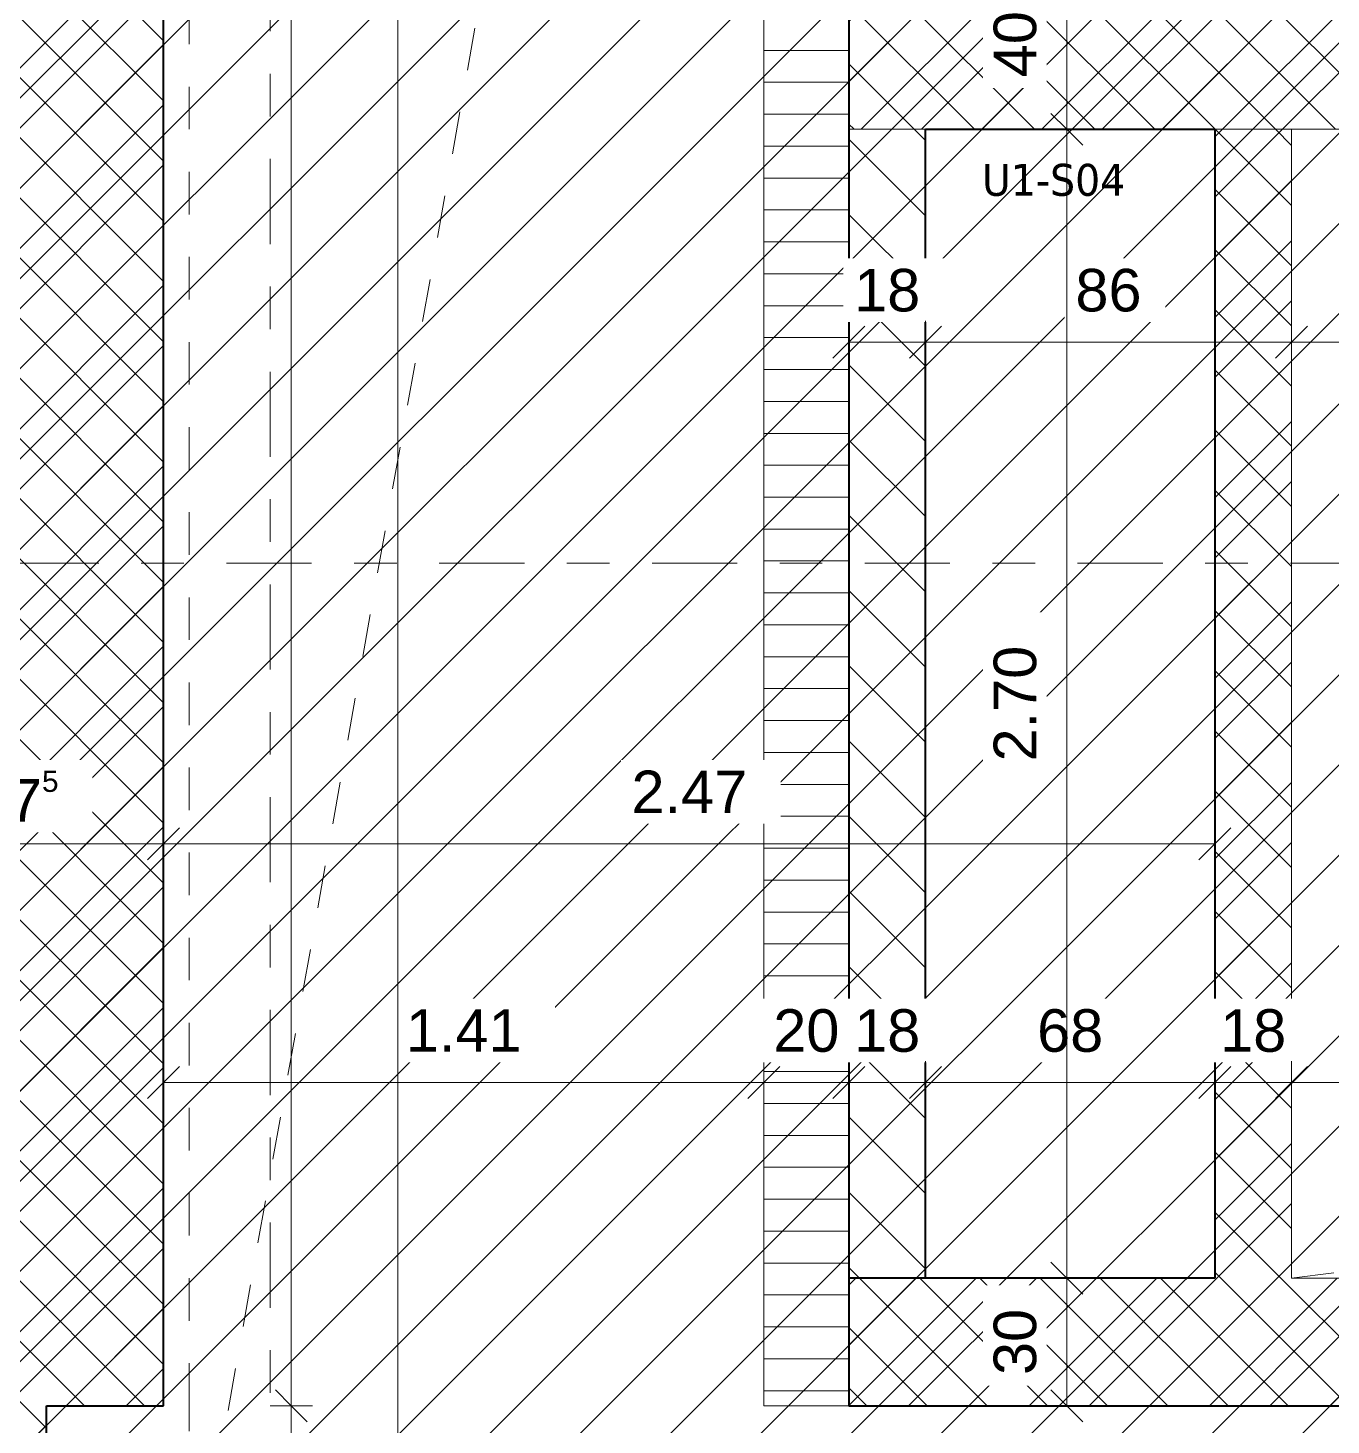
# Model space of a CAD drawing. Header units: metres. Extents: x -35.6 to 33, y -4 to 38.1.
# Drawn here: x -12.627 to -9.565, y 8.206 to 11.49 of the extents above; entities that cross this region are included whole.
import ezdxf

# ---------------------------------------------------------------- set-up
doc = ezdxf.new("R2010")
doc.units = ezdxf.units.M
for name, pattern in [('_Rasterlinie_', [0.375, 0.2, -0.05, 0.075, -0.05]), ('_Strichliert - Fein_', [0.15, 0.1, -0.05]), ('Strichpunkt - Fein', [0.2, 0.1, -0.05, 0, -0.05])]:
    doc.linetypes.add(name, pattern=pattern)
for name, color, linetype, lineweight in [('A-____-____-DIMS', 7, 'Continuous', 5), ('A-____-____-DIMS-50', 7, 'Continuous', 5), ('A-AREA-____-IDEN', 7, 'Continuous', 5), ('A-DETL-GENF-OTLN', 7, 'Continuous', 9), ('A-FLOR-____-OVHD', 7, 'Strichpunkt - Fein', 9), ('A-GENM-____-OTLN', 7, 'Continuous', 9), ('A-WALL-____-MCUT', 7, 'Continuous', 35), ('A-WALL-____-PATT', 7, 'Continuous', 35), ('S-GRID-____-OTLN', 7, 'Continuous', 5)]:
    doc.layers.add(name, color=color, linetype=linetype, lineweight=lineweight)
doc.layers.add('A-DETL-____-OTLN', color=5, linetype='Continuous', lineweight=9, true_color=0x0000ff)
doc.styles.add('Arial', font='arial.ttf', dxfattribs={"height": 0.1})
doc.styles.add('Verdana_3', font='verdana.ttf', dxfattribs={"width": 0.9, "height": 0.075})
doc.dimstyles.new('Arial_2_00mm_fein', dxfattribs={"dimscale": 0.3048, "dimtxt": 0.102026, "dimasz": 0.246063, "dimexe": 0.164042, "dimexo": 0.0625, "dimgap": 0.123031, "dimtad": 1, "dimdec": 1, "dimlfac": 100, "dimrnd": 0.5, "dimdsep": 46, "dimtxsty": 'Arial', "dimblk1": 'OBLIQUE', "dimblk2": 'OBLIQUE', "dimsah": 1, "dimcen": 0.09, "dimazin": 0, "dimtfac": 1, "dimtdec": 4, "dimtix": 1, "dimtmove": 0, "dimatfit": 3, "dimfxl": 0.164042, "dimfxlon": 1, "dimtvp": 1, "dimtfill": 1, "dimtolj": 1, "dimtzin": 0, "dimarcsym": 2})
doc.dimstyles.new('SUB_Rohbau_fein', dxfattribs={"dimscale": 0.3048, "dimtxt": 0.102026, "dimasz": 0.246063, "dimexe": 0.164042, "dimexo": 0.0625, "dimgap": 0.123031, "dimtad": 1, "dimdec": 1, "dimlfac": 100, "dimrnd": 0.5, "dimdsep": 46, "dimtxsty": 'Arial', "dimblk1": 'OBLIQUE', "dimblk2": 'OBLIQUE', "dimsah": 1, "dimcen": 0.09, "dimazin": 0, "dimtfac": 1, "dimtdec": 4, "dimtix": 1, "dimtmove": 0, "dimatfit": 3, "dimfxl": 0.164042, "dimfxlon": 1, "dimtvp": 1, "dimtfill": 1, "dimtolj": 1, "dimtzin": 0, "dimarcsym": 2})
doc.dimstyles.new('SUB_Rohbau_fein_1', dxfattribs={"dimscale": 0.3048, "dimtxt": 0.102026, "dimasz": 0.246063, "dimexe": 0.164042, "dimexo": 0.0625, "dimgap": 0.123031, "dimtad": 1, "dimrnd": 0.005, "dimzin": 0, "dimdsep": 46, "dimtxsty": 'Arial', "dimblk1": 'OBLIQUE', "dimblk2": 'OBLIQUE', "dimsah": 1, "dimcen": 0.09, "dimazin": 0, "dimtfac": 1, "dimtdec": 4, "dimtix": 1, "dimtmove": 0, "dimatfit": 3, "dimfxl": 0.164042, "dimfxlon": 1, "dimtvp": 1, "dimtfill": 1, "dimtolj": 1, "dimtzin": 0, "dimarcsym": 2})
pattern_1 = [(45, (0, 0), (-0.0707107, 0.0707107), []), (135, (0, 0), (-0.0707107, -0.0707107), [])]

# ---------------------------------------------------------------- blocks, each defined once
blk = doc.blocks.new('AM_Deckenöffnung rechteckig - DD-23741963--01_UG_OK_FFB_AF_ro')
at = {"layer": 'A-GENM-____-OTLN'}
for p, q in [((0.365, 1.35), (-0.365, 1.35)), ((-0.365, 1.35), (-0.365, -1.35)), ((0.365, -1.35), (0.365, 1.35)), ((-0.365, -1.35), (0.365, -1.35))]:
    blk.add_line(p, q, dxfattribs=at)
blk = doc.blocks.new('AM_BD_DD_Symbol - DD-23741974--01_UG_OK_FFB_AF_ro')
at = {"layer": 'A-DETL-GENF-OTLN', "linetype": 'Strichpunkt - Fein'}
for p, q in [((0, 2.7), (0.73, 2.7)), ((0, 2.7), (0, 0)), ((0.65, 0.08), (0.73, 2.7)), ((0.73, 2.7), (0.73, 0)), ((0, 0), (0.65, 0.08)), ((0.73, 0), (0, 0))]:
    blk.add_line(p, q, dxfattribs=at)
blk = doc.blocks.new('DE_Linie_mit_Text - Strichpunkt-43543717--01_UG_OK_FFB_AF_ro')
at = {"layer": 'A-DETL-GENF-OTLN', "linetype": 'Strichpunkt - Fein'}
blk.add_line((10.7269, 0), (0, 0), dxfattribs=at)
blk = doc.blocks.new('DIMBLOCK581--01_UG_OK_FFB_AF_ro')
at = {"layer": 'A-____-____-DIMS-50'}
for p, q in [((-12.008, 8.2516), (-12.0455, 8.2891)), ((-12.008, 8.2516), (-12.058, 8.2516)), ((-12.008, 5.8516), (-12.008, 8.2516)), ((-12.008, 8.2516), (-11.9705, 8.2141)), ((-12.008, 8.2516), (-11.958, 8.2516)), ((-12.008, 5.8516), (-12.0455, 5.8891)), ((-12.008, 5.8516), (-12.058, 5.8516)), ((-12.008, 5.8516), (-11.9705, 5.8141)), ((-12.008, 5.8516), (-11.958, 5.8516))]:
    blk.add_line(p, q, dxfattribs=at)
at = {"layer": 'A-____-____-DIMS-50', "color": 0, "insert": (-12.18, 6.9159), "char_height": 0.1, "width": 0.325653, "attachment_point": 1, "rotation": 90, "line_spacing_factor": 0.941778, "style": 'Arial', "bg_fill": 3, "box_fill_scale": 1.25, "bg_fill_color": 256, "bg_fill_true_color": 13158600, "bg_fill_transparency": 0}
blk.add_mtext('2.40', dxfattribs=at)
blk = doc.blocks.new('_Oblique')
at = {"color": 0, "linetype": 'ByBlock', "lineweight": -2}
blk.add_line((-0.5, -0.5), (0.5, 0.5), dxfattribs=at)
blk = doc.blocks.new('DIMBLOCK602--01_UG_OK_FFB_AF_ro')
at = {"layer": 'A-____-____-DIMS-50'}
for p, q in [((-12.308, 9.0116), (-12.308, 9.0616)), ((-12.308, 9.0116), (-12.2705, 9.0491)), ((-10.898, 9.0116), (-10.898, 9.0616)), ((-10.898, 9.0116), (-10.8605, 9.0491)), ((-12.308, 9.0116), (-12.3455, 8.9741)), ((-12.308, 9.0116), (-10.898, 9.0116)), ((-12.308, 9.0116), (-12.308, 8.9616)), ((-10.898, 9.0116), (-10.9355, 8.9741)), ((-10.898, 9.0116), (-10.898, 8.9616))]:
    blk.add_line(p, q, dxfattribs=at)
at = {"layer": 'A-____-____-DIMS-50', "color": 0, "insert": (-11.7387, 9.1836), "char_height": 0.1, "width": 0.325653, "attachment_point": 1, "line_spacing_factor": 0.941778, "style": 'Arial', "bg_fill": 3, "box_fill_scale": 1.25, "bg_fill_color": 256, "bg_fill_true_color": 13158600, "bg_fill_transparency": 0}
blk.add_mtext('1.41', dxfattribs=at)
blk = doc.blocks.new('DIMBLOCK603--01_UG_OK_FFB_AF_ro')
at = {"layer": 'A-____-____-DIMS-50'}
for p, q in [((-10.898, 9.0116), (-10.898, 9.0616)), ((-10.898, 9.0116), (-10.8605, 9.0491)), ((-10.698, 9.0116), (-10.698, 9.0616)), ((-10.698, 9.0116), (-10.6605, 9.0491)), ((-10.898, 9.0116), (-10.9355, 8.9741)), ((-10.898, 9.0116), (-10.698, 9.0116)), ((-10.898, 9.0116), (-10.898, 8.9616)), ((-10.698, 9.0116), (-10.7355, 8.9741)), ((-10.698, 9.0116), (-10.698, 8.9616))]:
    blk.add_line(p, q, dxfattribs=at)
at = {"layer": 'A-____-____-DIMS-50', "color": 0, "insert": (-10.8756, 9.1836), "char_height": 0.1, "width": 0.186088, "attachment_point": 1, "line_spacing_factor": 0.941778, "style": 'Arial', "bg_fill": 3, "box_fill_scale": 1.25, "bg_fill_color": 256, "bg_fill_true_color": 13158600, "bg_fill_transparency": 0}
blk.add_mtext('20', dxfattribs=at)
blk = doc.blocks.new('DIMBLOCK604--01_UG_OK_FFB_AF_ro')
at = {"layer": 'A-____-____-DIMS-50'}
for p, q in [((-10.698, 9.0116), (-10.698, 9.0616)), ((-10.698, 9.0116), (-10.6605, 9.0491)), ((-10.518, 9.0116), (-10.518, 9.0616)), ((-10.518, 9.0116), (-10.4805, 9.0491)), ((-10.698, 9.0116), (-10.7355, 8.9741)), ((-10.698, 9.0116), (-10.518, 9.0116)), ((-10.698, 9.0116), (-10.698, 8.9616)), ((-10.518, 9.0116), (-10.5555, 8.9741)), ((-10.518, 9.0116), (-10.518, 8.9616))]:
    blk.add_line(p, q, dxfattribs=at)
at = {"layer": 'A-____-____-DIMS-50', "color": 0, "insert": (-10.6856, 9.1836), "char_height": 0.1, "width": 0.186088, "attachment_point": 1, "line_spacing_factor": 0.941778, "style": 'Arial', "bg_fill": 3, "box_fill_scale": 1.25, "bg_fill_color": 256, "bg_fill_true_color": 13158600, "bg_fill_transparency": 0}
blk.add_mtext('18', dxfattribs=at)
blk = doc.blocks.new('DIMBLOCK605--01_UG_OK_FFB_AF_ro')
at = {"layer": 'A-____-____-DIMS-50'}
for p, q in [((-12.008, 16.4116), (-12.0455, 16.4491)), ((-12.008, 16.4116), (-12.058, 16.4116)), ((-12.008, 8.2516), (-12.008, 16.4116)), ((-12.008, 16.4116), (-11.9705, 16.3741)), ((-12.008, 16.4116), (-11.958, 16.4116)), ((-12.008, 8.2516), (-12.0455, 8.2891)), ((-12.008, 8.2516), (-12.058, 8.2516)), ((-12.008, 8.2516), (-11.9705, 8.2141)), ((-12.008, 8.2516), (-11.958, 8.2516))]:
    blk.add_line(p, q, dxfattribs=at)
at = {"layer": 'A-____-____-DIMS-50', "color": 0, "insert": (-12.18, 12.1959), "char_height": 0.1, "width": 0.325653, "attachment_point": 1, "rotation": 90, "line_spacing_factor": 0.941778, "style": 'Arial', "bg_fill": 3, "box_fill_scale": 1.25, "bg_fill_color": 256, "bg_fill_true_color": 13158600, "bg_fill_transparency": 0}
blk.add_mtext('8.16', dxfattribs=at)
blk = doc.blocks.new('DIMBLOCK609--01_UG_OK_FFB_AF_ro')
at = {"layer": 'A-____-____-DIMS-50'}
for p, q in [((-11.758, 16.4116), (-11.7955, 16.4491)), ((-11.758, 16.4116), (-11.808, 16.4116)), ((-11.758, 16.4116), (-11.758, 7.0516)), ((-11.758, 16.4116), (-11.7205, 16.3741)), ((-11.758, 16.4116), (-11.708, 16.4116)), ((-11.758, 7.0516), (-11.7955, 7.0891)), ((-11.758, 7.0516), (-11.808, 7.0516)), ((-11.758, 7.0516), (-11.7205, 7.0141)), ((-11.758, 7.0516), (-11.708, 7.0516))]:
    blk.add_line(p, q, dxfattribs=at)
at = {"layer": 'A-____-____-DIMS-50', "color": 0, "insert": (-11.93, 11.5959), "char_height": 0.1, "width": 0.325653, "attachment_point": 1, "rotation": 90, "line_spacing_factor": 0.941778, "style": 'Arial', "bg_fill": 3, "box_fill_scale": 1.25, "bg_fill_color": 256, "bg_fill_true_color": 13158600, "bg_fill_transparency": 0}
blk.add_mtext('9.36', dxfattribs=at)
blk = doc.blocks.new('DIMBLOCK610--01_UG_OK_FFB_AF_ro')
at = {"layer": 'A-____-____-DIMS-50'}
for p, q in [((-10.698, 10.7516), (-10.698, 10.8016)), ((-10.698, 10.7516), (-10.6605, 10.7891)), ((-10.518, 10.7516), (-10.518, 10.8016)), ((-10.518, 10.7516), (-10.4805, 10.7891)), ((-10.698, 10.7516), (-10.7355, 10.7141)), ((-10.698, 10.7516), (-10.518, 10.7516)), ((-10.698, 10.7516), (-10.698, 10.7016)), ((-10.518, 10.7516), (-10.5555, 10.7141)), ((-10.518, 10.7516), (-10.518, 10.7016))]:
    blk.add_line(p, q, dxfattribs=at)
at = {"layer": 'A-____-____-DIMS-50', "color": 0, "insert": (-10.6856, 10.9236), "char_height": 0.1, "width": 0.186088, "attachment_point": 1, "line_spacing_factor": 0.941778, "style": 'Arial', "bg_fill": 3, "box_fill_scale": 1.25, "bg_fill_color": 256, "bg_fill_true_color": 13158600, "bg_fill_transparency": 0}
blk.add_mtext('18', dxfattribs=at)
blk = doc.blocks.new('DIMBLOCK611--01_UG_OK_FFB_AF_ro')
at = {"layer": 'A-____-____-DIMS-50'}
for p, q in [((-10.518, 10.7516), (-10.518, 10.8016)), ((-10.518, 10.7516), (-10.4805, 10.7891)), ((-9.658, 10.7516), (-9.658, 10.8016)), ((-9.658, 10.7516), (-9.6205, 10.7891)), ((-10.518, 10.7516), (-10.5555, 10.7141)), ((-10.518, 10.7516), (-9.658, 10.7516)), ((-10.518, 10.7516), (-10.518, 10.7016)), ((-9.658, 10.7516), (-9.6955, 10.7141)), ((-9.658, 10.7516), (-9.658, 10.7016))]:
    blk.add_line(p, q, dxfattribs=at)
at = {"layer": 'A-____-____-DIMS-50', "color": 0, "insert": (-10.1656, 10.9236), "char_height": 0.1, "width": 0.186088, "attachment_point": 1, "line_spacing_factor": 0.941778, "style": 'Arial', "bg_fill": 3, "box_fill_scale": 1.25, "bg_fill_color": 256, "bg_fill_true_color": 13158600, "bg_fill_transparency": 0}
blk.add_mtext('86', dxfattribs=at)
blk = doc.blocks.new('DIMBLOCK612--01_UG_OK_FFB_AF_ro')
at = {"layer": 'A-____-____-DIMS-50'}
for p, q in [((-9.658, 10.7516), (-9.658, 10.8016)), ((-9.658, 10.7516), (-9.6205, 10.7891)), ((-8.928, 10.7516), (-8.928, 10.8016)), ((-8.928, 10.7516), (-8.8905, 10.7891)), ((-9.658, 10.7516), (-9.6955, 10.7141)), ((-9.658, 10.7516), (-8.928, 10.7516)), ((-9.658, 10.7516), (-9.658, 10.7016)), ((-8.928, 10.7516), (-8.9655, 10.7141)), ((-8.928, 10.7516), (-8.928, 10.7016))]:
    blk.add_line(p, q, dxfattribs=at)
at = {"layer": 'A-____-____-DIMS-50', "color": 0, "insert": (-9.3706, 10.9236), "char_height": 0.1, "width": 0.186088, "attachment_point": 1, "line_spacing_factor": 0.941778, "style": 'Arial', "bg_fill": 3, "box_fill_scale": 1.25, "bg_fill_color": 256, "bg_fill_true_color": 13158600, "bg_fill_transparency": 0}
blk.add_mtext('73', dxfattribs=at)
blk = doc.blocks.new('DIMBLOCK618--01_UG_OK_FFB_AF_ro')
at = {"layer": 'A-____-____-DIMS-50'}
for p, q in [((-10.518, 9.0116), (-10.518, 9.0616)), ((-10.518, 9.0116), (-10.4805, 9.0491)), ((-9.838, 9.0116), (-9.838, 9.0616)), ((-9.838, 9.0116), (-9.8005, 9.0491)), ((-10.518, 9.0116), (-10.5555, 8.9741)), ((-10.518, 9.0116), (-9.838, 9.0116)), ((-10.518, 9.0116), (-10.518, 8.9616)), ((-9.838, 9.0116), (-9.8755, 8.9741)), ((-9.838, 9.0116), (-9.838, 8.9616))]:
    blk.add_line(p, q, dxfattribs=at)
at = {"layer": 'A-____-____-DIMS-50', "color": 0, "insert": (-10.2556, 9.1836), "char_height": 0.1, "width": 0.186088, "attachment_point": 1, "line_spacing_factor": 0.941778, "style": 'Arial', "bg_fill": 3, "box_fill_scale": 1.25, "bg_fill_color": 256, "bg_fill_true_color": 13158600, "bg_fill_transparency": 0}
blk.add_mtext('68', dxfattribs=at)
blk = doc.blocks.new('DIMBLOCK619--01_UG_OK_FFB_AF_ro')
at = {"layer": 'A-____-____-DIMS-50'}
for p, q in [((-9.838, 9.0116), (-9.838, 9.0616)), ((-9.838, 9.0116), (-9.8005, 9.0491)), ((-9.658, 9.0116), (-9.658, 9.0616)), ((-9.658, 9.0116), (-9.6205, 9.0491)), ((-9.838, 9.0116), (-9.8755, 8.9741)), ((-9.838, 9.0116), (-9.658, 9.0116)), ((-9.838, 9.0116), (-9.838, 8.9616)), ((-9.658, 9.0116), (-9.6955, 8.9741)), ((-9.658, 9.0116), (-9.658, 8.9616))]:
    blk.add_line(p, q, dxfattribs=at)
at = {"layer": 'A-____-____-DIMS-50', "color": 0, "insert": (-9.8256, 9.1836), "char_height": 0.1, "width": 0.186088, "attachment_point": 1, "line_spacing_factor": 0.941778, "style": 'Arial', "bg_fill": 3, "box_fill_scale": 1.25, "bg_fill_color": 256, "bg_fill_true_color": 13158600, "bg_fill_transparency": 0}
blk.add_mtext('18', dxfattribs=at)
blk = doc.blocks.new('DIMBLOCK620--01_UG_OK_FFB_AF_ro')
at = {"layer": 'A-____-____-DIMS-50'}
for p, q in [((-9.658, 9.0116), (-9.658, 9.0616)), ((-9.658, 9.0116), (-9.6205, 9.0491)), ((-8.928, 9.0116), (-8.928, 9.0616)), ((-8.928, 9.0116), (-8.8905, 9.0491)), ((-9.658, 9.0116), (-9.6955, 8.9741)), ((-9.658, 9.0116), (-8.928, 9.0116)), ((-9.658, 9.0116), (-9.658, 8.9616)), ((-8.928, 9.0116), (-8.9655, 8.9741)), ((-8.928, 9.0116), (-8.928, 8.9616))]:
    blk.add_line(p, q, dxfattribs=at)
at = {"layer": 'A-____-____-DIMS-50', "color": 0, "insert": (-9.3706, 9.1836), "char_height": 0.1, "width": 0.186088, "attachment_point": 1, "line_spacing_factor": 0.941778, "style": 'Arial', "bg_fill": 3, "box_fill_scale": 1.25, "bg_fill_color": 256, "bg_fill_true_color": 13158600, "bg_fill_transparency": 0}
blk.add_mtext('73', dxfattribs=at)
blk = doc.blocks.new('DIMBLOCK639--01_UG_OK_FFB_AF_ro')
at = {"layer": 'A-____-____-DIMS-50'}
for p, q in [((-10.1857, 11.6516), (-10.2232, 11.6891)), ((-10.1857, 11.6516), (-10.2357, 11.6516)), ((-10.1857, 11.6516), (-10.1857, 11.2516)), ((-10.1857, 11.6516), (-10.1482, 11.6141)), ((-10.1857, 11.6516), (-10.1357, 11.6516)), ((-10.1857, 11.2516), (-10.2232, 11.2891)), ((-10.1857, 11.2516), (-10.2357, 11.2516)), ((-10.1857, 11.2516), (-10.1482, 11.2141)), ((-10.1857, 11.2516), (-10.1357, 11.2516))]:
    blk.add_line(p, q, dxfattribs=at)
at = {"layer": 'A-____-____-DIMS-50', "color": 0, "insert": (-10.3578, 11.374), "char_height": 0.1, "width": 0.186088, "attachment_point": 1, "rotation": 90, "line_spacing_factor": 0.941778, "style": 'Arial', "bg_fill": 3, "box_fill_scale": 1.25, "bg_fill_color": 256, "bg_fill_true_color": 13158600, "bg_fill_transparency": 0}
blk.add_mtext('40', dxfattribs=at)
blk = doc.blocks.new('DIMBLOCK640--01_UG_OK_FFB_AF_ro')
at = {"layer": 'A-____-____-DIMS-50'}
for p, q in [((-10.1857, 11.2516), (-10.2232, 11.2891)), ((-10.1857, 11.2516), (-10.2357, 11.2516)), ((-10.1857, 11.2516), (-10.1857, 8.5516)), ((-10.1857, 11.2516), (-10.1482, 11.2141)), ((-10.1857, 11.2516), (-10.1357, 11.2516)), ((-10.1857, 8.5516), (-10.2232, 8.5891)), ((-10.1857, 8.5516), (-10.2357, 8.5516)), ((-10.1857, 8.5516), (-10.1482, 8.5141)), ((-10.1857, 8.5516), (-10.1357, 8.5516))]:
    blk.add_line(p, q, dxfattribs=at)
at = {"layer": 'A-____-____-DIMS-50', "color": 0, "insert": (-10.3578, 9.7659), "char_height": 0.1, "width": 0.325653, "attachment_point": 1, "rotation": 90, "line_spacing_factor": 0.941778, "style": 'Arial', "bg_fill": 3, "box_fill_scale": 1.25, "bg_fill_color": 256, "bg_fill_true_color": 13158600, "bg_fill_transparency": 0}
blk.add_mtext('2.70', dxfattribs=at)
blk = doc.blocks.new('DIMBLOCK641--01_UG_OK_FFB_AF_ro')
at = {"layer": 'A-____-____-DIMS-50'}
for p, q in [((-10.1857, 8.5516), (-10.2232, 8.5891)), ((-10.1857, 8.5516), (-10.2357, 8.5516)), ((-10.1857, 8.5516), (-10.1857, 8.2516)), ((-10.1857, 8.5516), (-10.1482, 8.5141)), ((-10.1857, 8.5516), (-10.1357, 8.5516)), ((-10.1857, 8.2516), (-10.2232, 8.2891)), ((-10.1857, 8.2516), (-10.2357, 8.2516)), ((-10.1857, 8.2516), (-10.1482, 8.2141)), ((-10.1857, 8.2516), (-10.1357, 8.2516))]:
    blk.add_line(p, q, dxfattribs=at)
at = {"layer": 'A-____-____-DIMS-50', "color": 0, "insert": (-10.3578, 8.324), "char_height": 0.1, "width": 0.186088, "attachment_point": 1, "rotation": 90, "line_spacing_factor": 0.941778, "style": 'Arial', "bg_fill": 3, "box_fill_scale": 1.25, "bg_fill_color": 256, "bg_fill_true_color": 13158600, "bg_fill_transparency": 0}
blk.add_mtext('30', dxfattribs=at)
blk = doc.blocks.new('DIMBLOCK695--01_UG_OK_FFB_AF_ro')
at = {"layer": 'A-____-____-DIMS-50'}
for p, q in [((-12.983, 9.5724), (-12.983, 9.6224)), ((-12.308, 9.5724), (-12.308, 9.6224)), ((-12.983, 9.5724), (-12.9455, 9.6099)), ((-12.308, 9.5724), (-12.2705, 9.6099)), ((-12.983, 9.5724), (-13.0205, 9.5349)), ((-12.983, 9.5724), (-12.308, 9.5724)), ((-12.983, 9.5724), (-12.983, 9.5224)), ((-12.308, 9.5724), (-12.3455, 9.5349)), ((-12.308, 9.5724), (-12.308, 9.5224))]:
    blk.add_line(p, q, dxfattribs=at)
at = {"layer": 'A-____-____-DIMS-50', "color": 0, "insert": (-12.7491, 9.7444), "char_height": 0.1, "width": 0.248525, "attachment_point": 1, "line_spacing_factor": 0.941778, "style": 'Arial', "bg_fill": 3, "box_fill_scale": 1.25, "bg_fill_color": 256, "bg_fill_true_color": 13158600, "bg_fill_transparency": 0}
blk.add_mtext('67\\A2\\H0.5x;\\S5^  ;\\H2x;', dxfattribs=at)
blk = doc.blocks.new('DIMBLOCK696--01_UG_OK_FFB_AF_ro')
at = {"layer": 'A-____-____-DIMS-50'}
for p, q in [((-12.308, 9.5724), (-12.308, 9.6224)), ((-9.838, 9.5724), (-9.838, 9.6224)), ((-12.308, 9.5724), (-12.2705, 9.6099)), ((-9.838, 9.5724), (-9.8005, 9.6099)), ((-12.308, 9.5724), (-12.3455, 9.5349)), ((-12.308, 9.5724), (-9.838, 9.5724)), ((-12.308, 9.5724), (-12.308, 9.5224)), ((-9.838, 9.5724), (-9.8755, 9.5349)), ((-9.838, 9.5724), (-9.838, 9.5224))]:
    blk.add_line(p, q, dxfattribs=at)
at = {"layer": 'A-____-____-DIMS-50', "color": 0, "insert": (-11.2087, 9.7444), "char_height": 0.1, "width": 0.325653, "attachment_point": 1, "line_spacing_factor": 0.941778, "style": 'Arial', "bg_fill": 3, "box_fill_scale": 1.25, "bg_fill_color": 256, "bg_fill_true_color": 13158600, "bg_fill_transparency": 0}
blk.add_mtext('2.47', dxfattribs=at)

msp = doc.modelspace()

# ---------------------------------------------------------------- hatches: boundary and pattern name
at = {"layer": 'A-DETL-GENF-OTLN', "true_color": 0xff00ff}
h = msp.add_hatch(dxfattribs=at)
h.set_pattern_fill('FP_36', color=6, style=0, pattern_type=2)
h.set_pattern_definition([(45, (0, 0), (-0.106066, 0.106066), [])])
h.paths.add_polyline_path([(-4.0742, 1.4516), (-2.728, 1.4516), (-2.728, 6.8016), (4.502, 6.8016), (4.502, 12.6516), (-13.983, 12.6516), (-13.983, 1.4516), (-4.128, 1.4516)])
h.paths.add_polyline_path([(-9.728, 2.8516), (-9.728, 4.7016), (-9.278, 4.7016), (-9.648, 4.6216), (-9.7203, 3.0217)])
h.paths.add_polyline_path([(-4.768, 9.9916), (-4.768, 11.2516), (-4.128, 11.2516), (-4.688, 11.1716), (-4.7103, 10.8428)])
at = {"layer": 'A-WALL-____-PATT', "lineweight": 9, "true_color": 0x787878}
h = msp.add_hatch(dxfattribs=at)
h.set_pattern_fill('FP_16', color=8, angle=270, style=0, pattern_type=2)
h.set_pattern_definition([(180, (-10.698, 12.337), (1e-16, -0.075), [])])
h.paths.add_polyline_path([(-10.833, 8.2516), (-10.698, 8.2516), (-10.698, 16.4216), (-10.898, 16.4216), (-10.898, 8.2516)])
at = {"layer": 'A-WALL-____-PATT', "lineweight": 9}
h = msp.add_hatch(dxfattribs=at)
h.set_pattern_fill('FP_1', color=256, style=0, pattern_type=2)
h.set_pattern_definition(pattern_1)
h.paths.add_polyline_path([(-12.308, 8.2516), (-12.308, 16.4116), (-12.983, 16.4116), (-12.983, 8.2516), (-12.583, 8.2516)])
h = msp.add_hatch(dxfattribs=at)
h.set_pattern_fill('FP_1', color=256, style=0, pattern_type=2)
h.set_pattern_definition(pattern_1)
h.paths.add_polyline_path([(-8.7534, 11.2516), (-4.128, 11.2516), (-4.128, 11.4816), (-4.078, 11.4816), (-4.078, 11.6516), (-10.698, 11.6516), (-10.698, 11.2516), (-8.928, 11.2516)])
at = {"layer": 'A-WALL-____-PATT', "lineweight": 9, "true_color": 0x787878}
h = msp.add_hatch(dxfattribs=at)
h.set_pattern_fill('FP_2', color=8, style=0, pattern_type=2)
h.set_pattern_definition([(315, (0, 0), (0.0883883, 0.0883883), [])])
h.paths.add_polyline_path([(-10.698, 8.5516), (-10.518, 8.5516), (-10.518, 11.2516), (-10.698, 11.2516), (-10.698, 9.5522)])
at = {"layer": 'A-WALL-____-PATT', "lineweight": 9}
h = msp.add_hatch(dxfattribs=at)
h.set_pattern_fill('FP_1', color=256, style=0, pattern_type=2)
h.set_pattern_definition(pattern_1)
h.paths.add_polyline_path([(-9.838, 8.5516), (-9.658, 8.5516), (-9.658, 11.2516), (-9.838, 11.2516), (-9.838, 9.5522)])
h = msp.add_hatch(dxfattribs=at)
h.set_pattern_fill('FP_1', color=256, style=0, pattern_type=2)
h.set_pattern_definition(pattern_1)
h.paths.add_polyline_path([(-10.583, 8.2516), (-9.478, 8.2516), (-9.478, 8.5516), (-10.698, 8.5516), (-10.698, 8.2516)])
h.paths.add_polyline_path([(-8.8609, 8.2516), (-8.678, 8.2516), (-8.678, 8.5516), (-8.928, 8.5516), (-8.928, 8.2516)])
h = msp.add_hatch(dxfattribs=at)
h.set_pattern_fill('FP_1', color=256, style=0, pattern_type=2)
h.set_pattern_definition(pattern_1)
h.paths.add_polyline_path([(-12.9127, 5.8516), (-12.583, 5.8516), (-12.583, 8.2516), (-12.983, 8.2516), (-12.983, 5.8516)])

# ---------------------------------------------------------------- linework, layer by layer
at = {"layer": 'A-DETL-____-OTLN', "color": 8, "linetype": '_Strichliert - Fein_', "true_color": 0x808080}
msp.add_line((-12.248, 8.2516), (-12.248, 16.4216), dxfattribs=at)
at = {"layer": 'A-FLOR-____-OVHD'}
msp.add_line((-12.248, 8.2516), (-12.248, 8.1916), dxfattribs=at)
at = {"layer": 'A-WALL-____-MCUT', "lineweight": 9}
for p, q in [((-10.898, 16.4216), (-10.898, 8.2516)), ((-10.518, 11.2516), (-10.698, 11.2516)), ((-9.658, 11.2516), (-9.838, 11.2516)), ((-10.898, 8.2516), (-10.698, 8.2516))]:
    msp.add_line(p, q, dxfattribs=at)
at = {"layer": 'A-WALL-____-MCUT'}
for p, q in [((-12.308, 8.2516), (-12.308, 16.4116)), ((-10.698, 16.4116), (-10.698, 8.2516)), ((-10.518, 8.5516), (-10.518, 11.2516)), ((-10.518, 11.2516), (-9.838, 11.2516)), ((-9.838, 11.2516), (-9.838, 8.5516)), ((-9.838, 8.5516), (-10.698, 8.5516)), ((-12.583, 5.8516), (-12.583, 8.2516)), ((-12.583, 8.2516), (-12.308, 8.2516)), ((-10.698, 8.2516), (-9.478, 8.2516))]:
    msp.add_line(p, q, dxfattribs=at)
at = {"layer": 'S-GRID-____-OTLN', "color": 8, "linetype": '_Rasterlinie_', "true_color": 0x808080}
for p, q in [((-12.058, -3.518), (-12.058, 26.6349)), ((-34.6604, 10.2316), (27.9515, 10.2316))]:
    msp.add_line(p, q, dxfattribs=at)

# ---------------------------------------------------------------- block references
at = {"layer": 'A-DETL-GENF-OTLN', "rotation": 79.87908822162136}
msp.add_blockref('DE_Linie_mit_Text - Strichpunkt-43543717--01_UG_OK_FFB_AF_ro', (-12.583, 5.8516), dxfattribs=at)
at = {"layer": 'A-GENM-____-OTLN'}
for name, p in [('AM_Deckenöffnung rechteckig - DD-23741963--01_UG_OK_FFB_AF_ro', (-9.293, 9.9016)), ('AM_BD_DD_Symbol - DD-23741974--01_UG_OK_FFB_AF_ro', (-9.658, 8.5516))]:
    msp.add_blockref(name, p, dxfattribs=at)

# ---------------------------------------------------------------- next in the draw order: dimensions: what is measured, and where the dimension line sits
at = {"layer": 'A-____-____-DIMS'}
for base, p1, p2, dimstyle, override, picture, middle in [((-10.1857, 11.2516), (-10.1357, 11.6516), (-10.1357, 11.2516), 'SUB_Rohbau_fein', {"dimpost": '<>', "dimfxl": 0.4}, 'DIMBLOCK639--01_UG_OK_FFB_AF_ro', (-10.2743, 11.4516)), ((-12.008, 8.2516), (-12.058, 5.8516), (-12.058, 8.2516), 'SUB_Rohbau_fein_1', {"dimpost": '<>', "dimfxl": 2.4}, 'DIMBLOCK581--01_UG_OK_FFB_AF_ro', (-12.0966, 7.0516))]:
    dim = msp.add_linear_dim(base=base, p1=p1, p2=p2, angle=90, dimstyle=dimstyle, override=override, dxfattribs=at)
    dim.commit()
    dim.dimension.update_dxf_attribs({"geometry": picture, "text_midpoint": middle})
for base, p1, p2, dimstyle, override, picture, middle in [((-10.518, 10.7516), (-10.698, 10.8016), (-10.518, 10.8016), 'SUB_Rohbau_fein', {"dimpost": '<>', "dimfxl": 0.18}, 'DIMBLOCK610--01_UG_OK_FFB_AF_ro', (-10.608, 10.8401)), ((-10.898, 9.0116), (-12.308, 9.0616), (-10.898, 9.0616), 'SUB_Rohbau_fein_1', {"dimpost": '<>', "dimfxl": 1.41}, 'DIMBLOCK602--01_UG_OK_FFB_AF_ro', (-11.603, 9.0993))]:
    dim = msp.add_linear_dim(base=base, p1=p1, p2=p2, dimstyle=dimstyle, override=override, dxfattribs=at)
    dim.commit()
    dim.dimension.update_dxf_attribs({"geometry": picture, "text_midpoint": middle})
dim = msp.add_linear_dim(base=(-12.308, 9.5724), p1=(-12.983, 9.6224), p2=(-12.308, 9.6224), text='\\A1;67\\Q;{\\A1;{\\H0.5x;\\S5^ ;}}', dimstyle='SUB_Rohbau_fein', override={"dimpost": '<>', "dimfxl": 0.675}, dxfattribs=at)
dim.commit()
dim.dimension.update_dxf_attribs({"geometry": 'DIMBLOCK695--01_UG_OK_FFB_AF_ro', "text_midpoint": (-12.6455, 9.661)})

# ---------------------------------------------------------------- next in the draw order: dimensions: what is measured, and where the dimension line sits
dim = msp.add_linear_dim(base=(-12.008, 16.4116), p1=(-11.958, 8.2516), p2=(-12.058, 16.4116), angle=90, dimstyle='SUB_Rohbau_fein_1', override={"dimpost": '<>', "dimfxl": 8.160617}, dxfattribs=at)
dim.commit()
dim.dimension.update_dxf_attribs({"geometry": 'DIMBLOCK605--01_UG_OK_FFB_AF_ro', "text_midpoint": (-12.0966, 12.3316)})
for base, p1, p2, override, picture, middle in [((-9.658, 10.7516), (-10.518, 10.8016), (-9.658, 10.8016), {"dimpost": '<>', "dimfxl": 0.86}, 'DIMBLOCK611--01_UG_OK_FFB_AF_ro', (-10.088, 10.8401)), ((-10.698, 9.0116), (-10.898, 9.0616), (-10.698, 9.0616), {"dimpost": '<>', "dimfxl": 0.2}, 'DIMBLOCK603--01_UG_OK_FFB_AF_ro', (-10.798, 9.1001))]:
    dim = msp.add_linear_dim(base=base, p1=p1, p2=p2, dimstyle='SUB_Rohbau_fein', override=override, dxfattribs=at)
    dim.commit()
    dim.dimension.update_dxf_attribs({"geometry": picture, "text_midpoint": middle})

# ---------------------------------------------------------------- next in the draw order: dimensions: what is measured, and where the dimension line sits
dim = msp.add_linear_dim(base=(-11.758, 7.0516), p1=(-11.808, 16.4116), p2=(-11.708, 7.0516), angle=90, dimstyle='SUB_Rohbau_fein_1', override={"dimpost": '<>', "dimfxl": 9.360539}, dxfattribs=at)
dim.commit()
dim.dimension.update_dxf_attribs({"geometry": 'DIMBLOCK609--01_UG_OK_FFB_AF_ro', "text_midpoint": (-11.8466, 11.7316)})
for base, p1, p2, override, picture, middle in [((-8.928, 10.7516), (-9.658, 10.8016), (-8.928, 10.8016), {"dimpost": '<>', "dimfxl": 0.73}, 'DIMBLOCK612--01_UG_OK_FFB_AF_ro', (-9.293, 10.8401)), ((-10.518, 9.0116), (-10.698, 9.0616), (-10.518, 9.0616), {"dimpost": '<>', "dimfxl": 0.18}, 'DIMBLOCK604--01_UG_OK_FFB_AF_ro', (-10.608, 9.1001))]:
    dim = msp.add_linear_dim(base=base, p1=p1, p2=p2, dimstyle='SUB_Rohbau_fein', override=override, dxfattribs=at)
    dim.commit()
    dim.dimension.update_dxf_attribs({"geometry": picture, "text_midpoint": middle})

# ---------------------------------------------------------------- next in the draw order: dimensions: what is measured, and where the dimension line sits
dim = msp.add_linear_dim(base=(-9.838, 9.0116), p1=(-10.518, 9.0616), p2=(-9.838, 9.0616), dimstyle='Arial_2_00mm_fein', override={"dimpost": '<>', "dimfxl": 0.68}, dxfattribs=at)
dim.commit()
dim.dimension.update_dxf_attribs({"geometry": 'DIMBLOCK618--01_UG_OK_FFB_AF_ro', "text_midpoint": (-10.178, 9.1001)})

# ---------------------------------------------------------------- next in the draw order: dimensions: what is measured, and where the dimension line sits
dim = msp.add_linear_dim(base=(-10.1857, 8.5516), p1=(-10.1357, 11.2516), p2=(-10.1357, 8.5516), angle=90, dimstyle='SUB_Rohbau_fein_1', override={"dimpost": '<>', "dimfxl": 2.7}, dxfattribs=at)
dim.commit()
dim.dimension.update_dxf_attribs({"geometry": 'DIMBLOCK640--01_UG_OK_FFB_AF_ro', "text_midpoint": (-10.2743, 9.9016)})
dim = msp.add_linear_dim(base=(-9.658, 9.0116), p1=(-9.838, 9.0616), p2=(-9.658, 9.0616), dimstyle='Arial_2_00mm_fein', override={"dimpost": '<>', "dimfxl": 0.18}, dxfattribs=at)
dim.commit()
dim.dimension.update_dxf_attribs({"geometry": 'DIMBLOCK619--01_UG_OK_FFB_AF_ro', "text_midpoint": (-9.748, 9.1001)})

# ---------------------------------------------------------------- next in the draw order: texts
at = {"layer": 'A-AREA-____-IDEN', "insert": (-10.3852, 11.1704), "char_height": 0.075, "width": 0.432911, "attachment_point": 1, "style": 'Verdana_3'}
msp.add_mtext('U1-S04', dxfattribs=at)

# ---------------------------------------------------------------- next in the draw order: dimensions: what is measured, and where the dimension line sits
at = {"layer": 'A-____-____-DIMS'}
for base, p1, p2, dimstyle, override, picture, middle in [((-9.838, 9.5724), (-12.308, 9.6224), (-9.838, 9.6224), 'SUB_Rohbau_fein_1', {"dimpost": '<>', "dimfxl": 2.47}, 'DIMBLOCK696--01_UG_OK_FFB_AF_ro', (-11.073, 9.6601)), ((-8.928, 9.0116), (-9.658, 9.0616), (-8.928, 9.0616), 'Arial_2_00mm_fein', {"dimpost": '<>', "dimfxl": 0.73}, 'DIMBLOCK620--01_UG_OK_FFB_AF_ro', (-9.293, 9.1001))]:
    dim = msp.add_linear_dim(base=base, p1=p1, p2=p2, dimstyle=dimstyle, override=override, dxfattribs=at)
    dim.commit()
    dim.dimension.update_dxf_attribs({"geometry": picture, "text_midpoint": middle})
dim = msp.add_linear_dim(base=(-10.1857, 8.2516), p1=(-10.1357, 8.5516), p2=(-10.1357, 8.2516), angle=90, dimstyle='SUB_Rohbau_fein', override={"dimpost": '<>', "dimfxl": 0.3}, dxfattribs=at)
dim.commit()
dim.dimension.update_dxf_attribs({"geometry": 'DIMBLOCK641--01_UG_OK_FFB_AF_ro', "text_midpoint": (-10.2743, 8.4016)})

doc.saveas('drawing.dxf')
